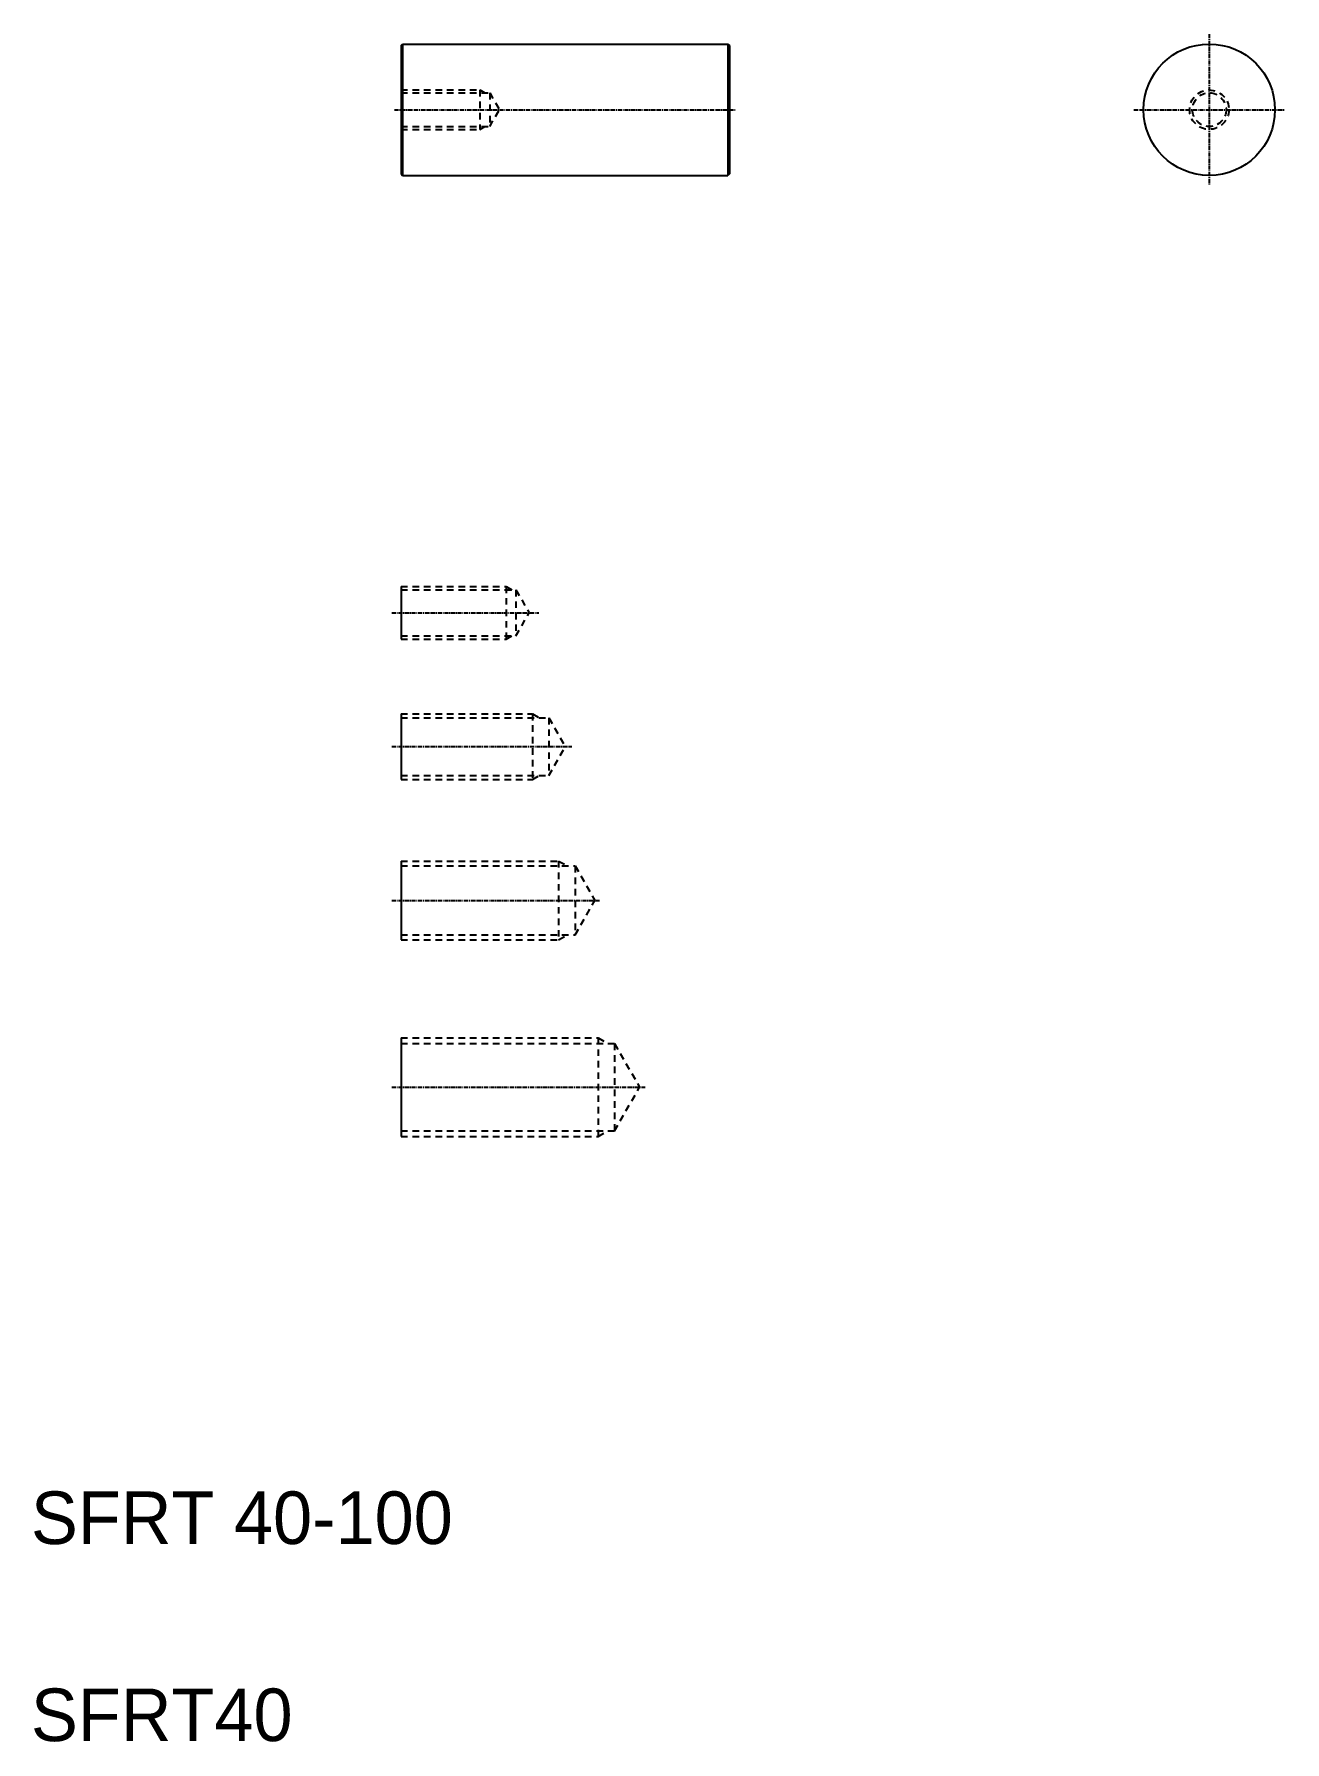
# Model space of a CAD drawing. Extents: x 40 to 421, y 59 to 579.
import ezdxf

# ---------------------------------------------------------------- set-up
doc = ezdxf.new("R2010")
doc.units = 0
doc.linetypes.add('CENTER', pattern=[2, 1.25, -0.25, 0.25, -0.25])
doc.linetypes.add('DASHED', pattern=[3.5, 2, -1.5])
doc.layers.get('0').update_dxf_attribs({"linetype": 'CONTINUOUS'})
doc.layers.add('CENTER', color=1, linetype='CENTER')

msp = doc.modelspace()

# ---------------------------------------------------------------- linework, layer by layer
at = {"color": 7, "linetype": 'CONTINUOUS'}
for p, q in [((151.62, 575.23), (152.12, 575.73)), ((151.62, 575.23), (151.62, 536.23)), ((152.12, 575.73), (251.12, 575.73)), ((152.12, 575.73), (152.12, 535.73)), ((251.12, 575.73), (251.12, 535.73)), ((251.12, 575.73), (251.62, 575.23)), ((251.62, 575.23), (251.62, 536.23)), ((151.62, 536.23), (152.12, 535.73)), ((152.12, 535.73), (251.12, 535.73)), ((251.62, 536.23), (251.12, 535.73)), ((151.62, 410.55), (151.62, 394.55)), ((151.62, 371.82), (151.62, 351.82)), ((151.62, 327), (151.62, 303)), ((151.62, 273.15), (151.62, 243.15))]:
    msp.add_line(p, q, dxfattribs=at)
at = {"color": 3, "linetype": 'DASHED'}
for p, q in [((151.62, 561.73), (175.62, 561.73)), ((175.62, 561.73), (177.13, 560.86)), ((175.62, 561.73), (175.62, 549.73)), ((151.62, 560.86), (178.62, 560.86)), ((178.62, 560.86), (178.62, 550.61)), ((178.62, 560.86), (181.58, 555.73)), ((178.62, 550.61), (181.58, 555.73)), ((151.62, 550.61), (178.62, 550.61)), ((151.62, 549.73), (175.62, 549.73)), ((175.62, 549.73), (177.13, 550.61)), ((151.62, 410.55), (183.62, 410.55)), ((151.62, 409.55), (186.62, 409.55)), ((183.62, 410.55), (183.62, 394.55)), ((183.62, 410.55), (185.35, 409.55)), ((186.62, 409.55), (190.66, 402.55)), ((186.62, 409.55), (186.62, 395.55)), ((186.62, 395.55), (190.66, 402.55)), ((151.62, 395.55), (186.62, 395.55)), ((183.62, 394.55), (185.35, 395.55)), ((151.62, 394.55), (183.62, 394.55)), ((151.62, 371.82), (191.62, 371.82)), ((151.62, 370.57), (196.62, 370.57)), ((191.62, 371.82), (191.62, 351.82)), ((191.62, 371.82), (193.78, 370.57)), ((196.62, 370.57), (201.67, 361.82)), ((196.62, 370.57), (196.62, 353.07)), ((196.62, 353.07), (201.67, 361.82)), ((151.62, 353.07), (196.62, 353.07)), ((151.62, 351.82), (191.62, 351.82)), ((191.62, 351.82), (193.78, 353.07)), ((151.62, 327), (199.62, 327)), ((151.62, 325.5), (204.62, 325.5)), ((199.62, 327), (199.62, 303)), ((199.62, 327), (202.22, 325.5)), ((204.62, 325.5), (204.62, 304.5)), ((204.62, 325.5), (210.68, 315)), ((204.62, 304.5), (210.68, 315)), ((151.62, 304.5), (204.62, 304.5)), ((151.62, 303), (199.62, 303)), ((199.62, 303), (202.22, 304.5)), ((151.62, 273.15), (211.62, 273.15)), ((151.62, 271.4), (216.62, 271.4)), ((211.62, 273.15), (211.62, 243.15)), ((211.62, 273.15), (214.65, 271.4)), ((216.62, 271.4), (224.27, 258.15)), ((216.62, 271.4), (216.62, 244.9)), ((216.62, 244.9), (224.27, 258.15)), ((151.62, 244.9), (216.62, 244.9)), ((211.62, 243.15), (214.65, 244.9)), ((151.62, 243.15), (211.62, 243.15))]:
    msp.add_line(p, q, dxfattribs=at)
for p, q in [((251.62, 565.48), (251.62, 565.48)), ((251.62, 555.73), (251.62, 555.73))]:
    msp.add_line(p, q)
at = {"color": 7, "linetype": 'CONTINUOUS'}
msp.add_circle((397.71, 555.73), 20, dxfattribs=at)
at = {"color": 3, "linetype": 'DASHED'}
for radius in [6, 5.12]:
    msp.add_circle((397.71, 555.73), radius, dxfattribs=at)
at = {"layer": 'CENTER', "color": 1, "linetype": 'CENTER'}
for p, q in [((397.71, 578.73), (397.71, 532.73)), ((149.62, 555.73), (253.62, 555.73)), ((374.71, 555.73), (420.71, 555.73)), ((148.83, 402.55), (193.61, 402.55)), ((148.83, 361.82), (203.62, 361.82)), ((148.83, 315), (212.03, 315)), ((148.83, 258.15), (225.96, 258.15))]:
    msp.add_line(p, q, dxfattribs=at)

# ---------------------------------------------------------------- texts
for s, p in [('SFRT 40-100', (38.96, 119.07)), ('SFRT40', (38.96, 59.07))]:
    msp.add_text(s, height=16).set_placement(p)

doc.saveas('drawing.dxf')
